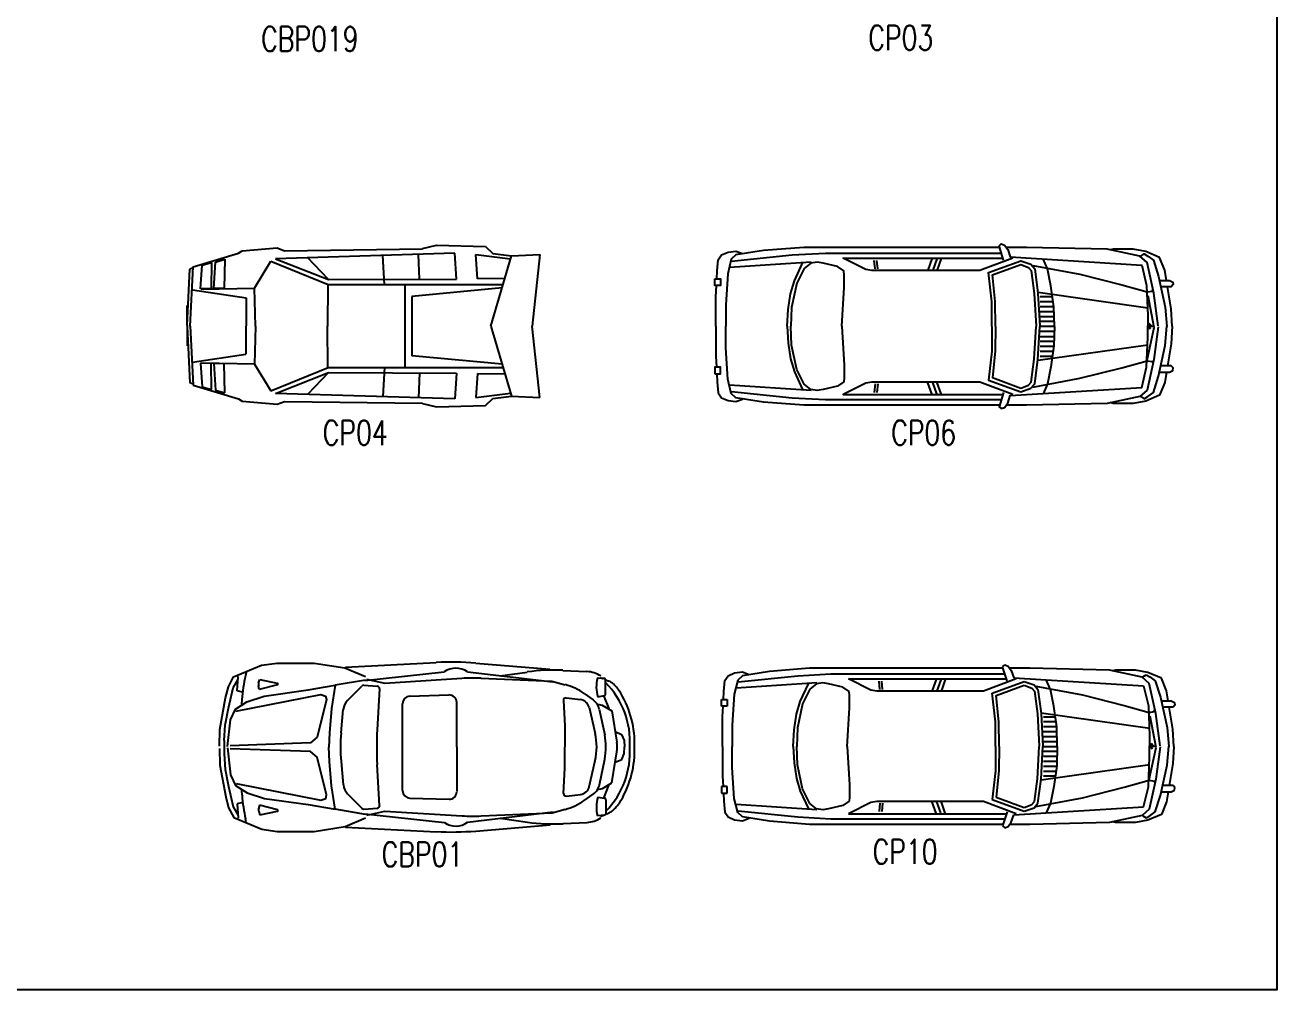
# Model space of a CAD drawing. Extents: x 2 to 154, y 3 to 64.
# Drawn here: x 30.13 to 49.2, y 2.8 to 17.5 of the extents above; entities that cross this region are included whole.
import ezdxf
from ezdxf.enums import TextEntityAlignment as Align

# ---------------------------------------------------------------- set-up
doc = ezdxf.new("R2010")
doc.units = 0
doc.header["$LTSCALE"] = 1000
doc.header["$MEASUREMENT"] = 0
doc.layers.get('0').update_dxf_attribs({"linetype": 'CONTINUOUS'})
doc.styles.add('L', font='ROMANS.SHX', dxfattribs={"height": 250})

# ---------------------------------------------------------------- blocks, each defined once
blk = doc.blocks.new('CP01')
at = {"color": 0, "linetype": 'ByBlock'}
for p, q in [((1.33, 0.814), (2.252, 0.862)), ((1.526, 0.68), (2.333, 0.768)), ((2.57, 0.767), (3.438, 0.664)), ((2.653, 0.856), (3.407, 0.795)), ((2.902, 0.725), (3.177, 0.765)), ((3.539, 0.782), (3.783, 0.77)), ((0.19, 0.605), (0.242, 0.693)), ((0.23, 0.574), (0.242, 0.719)), ((0.323, 0.759), (0.316, 0.728)), ((0.449, 0.654), (0.462, 0.688)), ((0.64, 0.636), (0.456, 0.587)), ((0.462, 0.688), (0.639, 0.651)), ((1.534, 0.684), (1.226, 0.632)), ((1.545, 0.693), (1.729, 0.651)), ((1.729, 0.651), (2.513, 0.701)), ((2.707, 0.703), (3.427, 0.672)), ((3.427, 0.672), (3.561, 0.636)), ((3.96, 0.699), (3.888, 0.703)), ((3.918, 0.71), (3.951, 0.696)), ((3.972, 0.537), (3.972, 0.686)), ((3.976, 0.686), (4.006, 0.673)), ((0.143, 0.398), (0.19, 0.605)), ((0.287, 0.562), (0.23, 0.574)), ((0.456, 0.587), (0.448, 0.626)), ((1.352, 0.476), (1.496, 0.623)), ((1.516, 0.63), (1.654, 0.62)), ((1.677, 0.593), (1.653, 0.179)), ((1.984, 0.519), (2.382, 0.532)), ((3.755, 0.547), (3.846, 0.483)), ((3.892, 0.513), (3.961, 0.525)), ((3.952, 0.525), (4.008, 0.386)), ((0.108, 0.226), (0.143, 0.398)), ((0.28, 0.487), (0.276, 0.438)), ((1.286, 0.146), (1.308, 0.383)), ((1.911, -0.439), (1.91, 0.443)), ((2.46, 0.456), (2.461, -0.45)), ((3.545, 0.475), (3.559, 0.219)), ((3.573, 0.502), (3.717, 0.485)), ((3.804, 0.408), (3.866, 0.142)), ((3.89, 0.437), (3.939, 0.427)), ((3.908, 0.389), (3.963, 0.128)), ((3.939, 0.427), (4.034, 0.37)), ((4.034, 0.37), (4.086, 0.054)), ((0.1, 0.068), (0.108, 0.226)), ((3.559, 0.219), (3.558, 0.005)), ((4.07, 0.16), (4.135, 0.132)), ((4.135, 0.132), (4.16, 0.07)), ((3.559, -0.211), (3.558, 0.002)), ((4.16, 0.07), (4.164, 0.005)), ((4.16, -0.061), (4.164, 0.004)), ((0.1, -0.067), (0.109, -0.225)), ((3.909, -0.381), (3.963, -0.12)), ((4.035, -0.361), (4.086, -0.045)), ((4.07, -0.152), (4.136, -0.124)), ((4.136, -0.124), (4.16, -0.061)), ((0.109, -0.225), (0.144, -0.397)), ((1.286, -0.143), (1.309, -0.38)), ((1.678, -0.589), (1.654, -0.175)), ((3.546, -0.468), (3.559, -0.211)), ((3.805, -0.4), (3.866, -0.134)), ((3.94, -0.419), (4.035, -0.361)), ((3.953, -0.516), (4.009, -0.377)), ((0.144, -0.397), (0.191, -0.604)), ((0.281, -0.486), (0.277, -0.436)), ((1.352, -0.473), (1.498, -0.619)), ((3.574, -0.495), (3.718, -0.478)), ((3.756, -0.539), (3.847, -0.475)), ((3.891, -0.428), (3.94, -0.419)), ((3.893, -0.505), (3.962, -0.517)), ((0.191, -0.604), (0.243, -0.692)), ((0.288, -0.56), (0.231, -0.573)), ((0.231, -0.573), (0.243, -0.718)), ((0.457, -0.586), (0.449, -0.624)), ((0.641, -0.634), (0.457, -0.586)), ((1.535, -0.681), (1.227, -0.629)), ((1.518, -0.627), (1.655, -0.616)), ((1.985, -0.515), (2.383, -0.527)), ((3.429, -0.665), (3.563, -0.629)), ((3.973, -0.529), (3.973, -0.678)), ((0.324, -0.757), (0.317, -0.727)), ((0.451, -0.652), (0.463, -0.687)), ((0.463, -0.687), (0.641, -0.649)), ((1.528, -0.676), (2.335, -0.763)), ((1.547, -0.689), (1.73, -0.647)), ((1.73, -0.647), (2.515, -0.695)), ((2.571, -0.761), (3.439, -0.656)), ((2.709, -0.697), (3.429, -0.665)), ((2.903, -0.719), (3.179, -0.759)), ((3.541, -0.775), (3.785, -0.762)), ((3.961, -0.69), (3.89, -0.695)), ((3.92, -0.702), (3.952, -0.688)), ((3.977, -0.678), (4.007, -0.665)), ((1.332, -0.811), (2.254, -0.857)), ((2.655, -0.85), (3.409, -0.788))]:
    blk.add_line(p, q, dxfattribs=at)
for points in [[(0.051, 0.011), (0.056, 0.182), (0.114, 0.504), (0.143, 0.614), (0.195, 0.715), (0.479, 0.834), (0.636, 0.856), (1.012, 0.856), (1.325, 0.808), (1.534, 0.719)], [(0.134, 0.007), (0.162, 0.279), (0.215, 0.389), (0.331, 0.463), (0.507, 0.521), (0.952, 0.585), (1.226, 0.632), (1.188, 0.395), (1.169, 0.147), (1.161, 0.001)], [(0.219, 0.369), (1.081, 0.538), (1.128, 0.52), (1.137, 0.485), (1.044, 0.102), (0.975, 0.045), (0.159, 0.016)], [(0.134, -0.005), (0.163, -0.278), (0.216, -0.388), (0.332, -0.462), (0.508, -0.52), (0.953, -0.582), (1.227, -0.629), (1.189, -0.392), (1.169, -0.144), (1.161, 0.001)], [(0.051, -0.01), (0.056, -0.182), (0.115, -0.503), (0.144, -0.613), (0.197, -0.714), (0.481, -0.832), (0.637, -0.854), (1.014, -0.853), (1.327, -0.804), (1.535, -0.716)], [(0.22, -0.368), (1.082, -0.536), (1.13, -0.518), (1.138, -0.482), (1.044, -0.099), (0.975, -0.043), (0.159, -0.015)]]:
    blk.add_lwpolyline(points, dxfattribs=at)
for centre, radius, start, end in [((2.409, -2.182), 3.048, 85.3952, 92.9452), ((2.451, 0.598), 0.206, 54.6492, 124.7769), ((3.443, -1.044), 1.829, 86.9998, 98.3676), ((3.769, 0.486), 0.284, 57.3299, 87.1824), ((1.8, 0.383), 1.524, 166.9166, 176.0811), ((0.497, 0.637), 0.0508, 159.9787, 192.5384), ((0.638, 0.644), 0.00762, 284.96, 78.1125), ((2.629, -1.125), 1.829, 87.5491, 93.6237), ((3.406, 0.047), 0.61, 55.07, 75.2551), ((4.242, 0.616), 0.364, 166.0961, 196.3535), ((3.959, 0.686), 0.0127, 0, 86.3304), ((3.372, 0.06), 0.847, 356.2451, 44.5195), ((3.947, 0.533), 0.152, 46.3836, 67.2014), ((3.752, 0.328), 0.436, 30.4577, 46.3836), ((1.514, 0.605), 0.0254, 85.7151, 135.3046), ((1.652, 0.595), 0.0254, 356.7256, 85.7151), ((1.986, 0.443), 0.0762, 91.8201, 179.9989), ((2.384, 0.456), 0.0762, 359.9245, 91.8201), ((3.959, 0.537), 0.0127, 279.6077, 360), ((3.255, 0.036), 1.012, 358.0694, 30.4577), ((1.46, 0.369), 0.152, 135.3046, 174.6214), ((3.57, 0.477), 0.0254, 83.376, 183.115), ((3.705, 0.384), 0.102, 13.1226, 83.376), ((3.759, 0.358), 0.152, 11.7694, 55.07), ((2.803, 0.003), 1.524, 174.6214, 185.4916), ((4.696, 0.005), 3.048, 176.7256, 183.3874), ((3.272, 0.003), 0.61, 346.9903, 13.1226), ((3.366, 0.004), 0.61, 348.3436, 11.7694), ((1.317, 0.002), 1.219, 176.8942, 183.2188), ((3.372, -0.053), 0.847, 315.5935, 3.8679), ((3.785, 0.004), 0.305, 350.7246, 9.3883), ((3.255, -0.029), 1.012, 329.6553, 2.0435), ((1.461, -0.366), 0.152, 185.4916, 224.8083), ((3.76, -0.35), 0.152, 305.0429, 348.3436), ((1.801, -0.379), 1.524, 184.0319, 193.1964), ((1.987, -0.439), 0.0762, 180.1141, 268.2929), ((2.385, -0.451), 0.0762, 268.2929, 0.1885), ((3.571, -0.469), 0.0254, 176.9979, 276.737), ((3.706, -0.377), 0.102, 276.737, 346.9903), ((4.243, -0.607), 0.364, 163.7595, 194.0169), ((0.498, -0.635), 0.0508, 167.5746, 200.1342), ((0.639, -0.642), 0.00762, 282.0005, 75.153), ((1.516, -0.602), 0.0254, 224.8083, 274.3979), ((1.653, -0.591), 0.0254, 274.3979, 3.3874), ((3.406, -0.04), 0.61, 284.8579, 305.0429), ((3.96, -0.529), 0.0127, 0.113, 80.5053), ((3.948, -0.525), 0.152, 292.9116, 313.7293), ((3.752, -0.32), 0.436, 313.7293, 329.6553), ((2.452, -0.593), 0.206, 235.336, 305.4638), ((2.627, 1.13), 1.829, 266.4893, 272.5638), ((3.441, 1.051), 1.829, 261.7454, 273.1132), ((3.77, -0.478), 0.284, 272.9306, 302.783), ((3.96, -0.678), 0.0127, 273.7825, 0.113), ((2.404, 2.188), 3.048, 267.1678, 274.7177)]:
    blk.add_arc(centre, radius, start, end, dxfattribs=at)
blk = doc.blocks.new('CP04')
at = {"color": 0, "linetype": 'ByBlock'}
for p, q in [((0.743, 0.893), (1.161, 0.929)), ((1.161, 0.929), (1.248, 0.894)), ((1.248, 0.894), (2.898, 0.916)), ((2.897, 0.922), (3.063, 0.962)), ((3.063, 0.962), (3.648, 0.944)), ((3.648, 0.944), (3.736, 0.859)), ((0.156, 0.703), (0.7, 0.863)), ((0.263, 0.72), (0.376, 0.754)), ((0.376, 0.754), (0.37, 0.443)), ((0.404, 0.442), (0.424, 0.759)), ((0.424, 0.759), (0.535, 0.793)), ((0.535, 0.793), (0.528, 0.445)), ((0.7, 0.863), (0.743, 0.893)), ((0.888, 0.448), (1.084, 0.769)), ((1.084, 0.769), (1.771, 0.491)), ((3.281, 0.865), (1.141, 0.799)), ((1.141, 0.799), (1.773, 0.55)), ((1.773, 0.55), (1.523, 0.813)), ((2.444, 0.491), (2.424, 0.836)), ((2.861, 0.555), (2.849, 0.85)), ((3.301, 0.555), (3.281, 0.865)), ((3.554, 0.56), (3.534, 0.848)), ((3.534, 0.848), (3.949, 0.797)), ((3.711, -0.006), (3.96, 0.834)), ((3.736, 0.859), (3.96, 0.834)), ((3.96, 0.834), (4.298, 0.847)), ((4.298, 0.847), (4.205, -0.006)), ((0.083, -0.001), (0.117, 0.673)), ((0.155, 0.688), (0.117, 0.673)), ((0.12, -0.006), (0.156, 0.703)), ((0.245, 0.439), (0.263, 0.72)), ((1.767, 0.491), (1.761, -0.006)), ((1.767, 0.491), (3.858, 0.491)), ((1.773, 0.55), (3.301, 0.555)), ((2.689, -0.503), (2.689, 0.492)), ((3.846, 0.449), (2.768, 0.349)), ((3.553, 0.561), (3.88, 0.565)), ((0.148, 0.427), (0.789, 0.331)), ((0.37, 0.443), (0.245, 0.439)), ((0.251, 0.435), (0.897, 0.448)), ((0.528, 0.445), (0.404, 0.442)), ((0.789, 0.331), (0.785, -0.343)), ((0.903, -0.006), (0.888, 0.448)), ((2.768, 0.349), (2.768, -0.36)), ((0.083, -0.001), (0.083, 0.24)), ((0.083, -0.001), (0.083, -0.241)), ((0.083, -0.01), (0.117, -0.684)), ((0.12, -0.006), (0.156, -0.714)), ((0.903, -0.006), (0.888, -0.46)), ((1.767, -0.502), (1.761, -0.006)), ((3.711, -0.006), (3.96, -0.845)), ((4.298, -0.858), (4.205, -0.006)), ((0.148, -0.439), (0.785, -0.343)), ((0.251, -0.447), (0.897, -0.459)), ((3.846, -0.46), (2.768, -0.36)), ((0.37, -0.454), (0.245, -0.45)), ((0.245, -0.45), (0.263, -0.731)), ((0.376, -0.765), (0.37, -0.454)), ((0.404, -0.453), (0.424, -0.771)), ((0.528, -0.457), (0.404, -0.453)), ((0.535, -0.805), (0.528, -0.457)), ((0.888, -0.46), (1.084, -0.78)), ((1.084, -0.78), (1.771, -0.502)), ((1.141, -0.81), (1.773, -0.562)), ((1.773, -0.562), (1.523, -0.824)), ((1.767, -0.502), (3.858, -0.502)), ((1.773, -0.562), (3.301, -0.567)), ((2.444, -0.503), (2.424, -0.847)), ((2.861, -0.566), (2.849, -0.862)), ((3.301, -0.567), (3.281, -0.876)), ((3.554, -0.571), (3.534, -0.859)), ((3.553, -0.572), (3.88, -0.577)), ((0.155, -0.699), (0.117, -0.684)), ((0.156, -0.714), (0.7, -0.875)), ((0.263, -0.731), (0.376, -0.765)), ((0.424, -0.771), (0.535, -0.805)), ((0.7, -0.875), (0.743, -0.904)), ((3.281, -0.876), (1.141, -0.81)), ((3.534, -0.859), (3.949, -0.808)), ((3.648, -0.955), (3.736, -0.87)), ((3.736, -0.87), (3.96, -0.845)), ((3.96, -0.845), (4.298, -0.858)), ((0.743, -0.904), (1.161, -0.94)), ((1.161, -0.94), (1.248, -0.906)), ((1.248, -0.906), (2.898, -0.927)), ((2.897, -0.933), (3.063, -0.973)), ((3.063, -0.973), (3.648, -0.955))]:
    blk.add_line(p, q, dxfattribs=at)
blk = doc.blocks.new('CP06')
at = {"color": 0, "linetype": 'ByBlock'}
for p, q in [((-1.44, 0.424), (-1.308, 0.424)), ((-1.44, 0.369), (-1.3, 0.369)), ((-1.44, 0.315), (-1.29, 0.315)), ((-1.44, 0.26), (-1.29, 0.26)), ((-1.44, 0.205), (-1.29, 0.205)), ((-1.44, 0.151), (-1.29, 0.151)), ((-1.44, 0.096), (-1.29, 0.096)), ((-1.44, 0.041), (-1.29, 0.041)), ((-1.44, -0.014), (-1.29, -0.014)), ((-1.44, -0.068), (-1.29, -0.068)), ((-1.44, -0.123), (-1.29, -0.123)), ((-1.44, -0.178), (-1.3, -0.178)), ((-1.44, -0.233), (-1.308, -0.233))]:
    blk.add_line(p, q, dxfattribs=at)
for points in [[(-1.886, 0.961), (-4.032, 0.961), (-4.475, 0.926), (-4.776, 0.878), (-4.827, 0.831), (-4.866, 0.673), (-4.888, 0.332), (-4.888, 0.096)], [(-1.841, 0.823), (-1.892, 0.978), (-1.869, 0.999), (-1.83, 0.985), (-1.797, 0.937), (-1.769, 0.856), (-0.328, 0.768), (-0.274, 0.545), (-0.262, 0.214), (-0.262, 0.092)], [(-0.147, 0.102), (-0.194, 0.461), (-0.267, 0.794), (-0.347, 0.864), (-0.708, 0.941), (-1.589, 0.961), (-1.814, 0.961)], [(-4.986, 0.616), (-4.982, 0.705), (-4.969, 0.826), (-4.935, 0.878), (-4.862, 0.91), (-4.776, 0.92), (-4.703, 0.894)], [(-4.823, 0.81), (-4.161, 0.878), (-3.795, 0.899), (-1.866, 0.899)], [(-1.741, 0.843), (-2.102, 0.708), (-3.285, 0.708), (-3.353, 0.719), (-3.599, 0.843), (-1.856, 0.843)], [(-2.627, 0.837), (-2.671, 0.713)], [(-2.575, 0.835), (-2.619, 0.712)], [(-2.527, 0.838), (-2.571, 0.714)], [(-1.285, 0.098), (-1.292, 0.311), (-1.324, 0.54), (-1.359, 0.725), (-1.408, 0.835)], [(-0.056, 0.6), (-0.074, 0.71), (-0.131, 0.852), (-0.283, 0.915), (-0.42, 0.941), (-0.64, 0.941), (-0.67, 0.933)], [(-0.336, 0.866), (-0.3, 0.89), (-0.26, 0.866), (-0.199, 0.82), (-0.142, 0.642), (-0.069, 0.306), (-0.051, 0.093)], [(-3.95, 0.799), (-4.845, 0.742)], [(-4.213, 0.096), (-4.204, 0.28), (-4.178, 0.453), (-4.135, 0.595), (-4.045, 0.789)], [(-3.615, 0.096), (-3.589, 0.521), (-3.589, 0.658), (-3.593, 0.705), (-3.662, 0.752), (-3.821, 0.789), (-3.886, 0.799), (-3.955, 0.789), (-4.028, 0.731), (-4.109, 0.568), (-4.165, 0.301), (-4.174, 0.096)], [(-3.251, 0.725), (-3.261, 0.819)], [(-3.222, 0.725), (-3.231, 0.819)], [(-1.969, 0.098), (-1.972, 0.366), (-2.008, 0.685), (-1.653, 0.815), (-1.543, 0.776), (-1.501, 0.725), (-1.466, 0.461), (-1.446, 0.098)], [(-1.929, 0.099), (-1.933, 0.369), (-1.965, 0.659), (-1.653, 0.773), (-1.567, 0.742), (-1.539, 0.708), (-1.505, 0.457), (-1.486, 0.096)], [(-1.523, 0.763), (-1.007, 0.666), (-0.545, 0.55), (-0.266, 0.473), (-0.212, 0.483), (-0.203, 0.499)], [(-0.13, 0.6), (-0.022, 0.6), (0.012, 0.58), (0.016, 0.553), (-0.003, 0.53), (-0.111, 0.53)], [(-4.995, 0.096), (-4.995, 0.421), (-4.99, 0.542)], [(-1.463, 0.469), (-0.26, 0.298)], [(-0.266, -0.274), (-0.191, 0.084), (-0.256, 0.429)], [(0.005, 0.096), (-0.005, 0.287), (-0.044, 0.53)], [(-4.995, 0.096), (-4.995, -0.23), (-4.99, -0.351)], [(-1.886, -0.769), (-4.032, -0.769), (-4.475, -0.734), (-4.776, -0.687), (-4.827, -0.639), (-4.866, -0.482), (-4.888, -0.14), (-4.888, 0.096)], [(-4.213, 0.096), (-4.204, -0.088), (-4.178, -0.261), (-4.135, -0.403), (-4.045, -0.597)], [(-3.615, 0.096), (-3.589, -0.33), (-3.589, -0.466), (-3.593, -0.513), (-3.662, -0.561), (-3.821, -0.597), (-3.886, -0.608), (-3.955, -0.597), (-4.028, -0.54), (-4.109, -0.377), (-4.165, -0.109), (-4.174, 0.096)], [(-1.969, 0.093), (-1.972, -0.175), (-2.008, -0.494), (-1.653, -0.624), (-1.543, -0.584), (-1.501, -0.533), (-1.466, -0.269), (-1.446, 0.093)], [(-1.929, 0.093), (-1.933, -0.177), (-1.965, -0.467), (-1.653, -0.582), (-1.567, -0.551), (-1.539, -0.517), (-1.505, -0.265), (-1.486, 0.095)], [(-1.841, -0.631), (-1.892, -0.786), (-1.869, -0.807), (-1.83, -0.793), (-1.797, -0.746), (-1.769, -0.664), (-0.328, -0.576), (-0.274, -0.353), (-0.262, -0.022), (-0.262, 0.1)], [(-0.147, 0.089), (-0.194, -0.269), (-0.267, -0.603), (-0.347, -0.672), (-0.708, -0.75), (-1.589, -0.769), (-1.814, -0.769)], [(-1.285, 0.093), (-1.292, -0.119), (-1.324, -0.348), (-1.359, -0.533), (-1.408, -0.643)], [(-0.336, -0.675), (-0.3, -0.698), (-0.26, -0.675), (-0.199, -0.629), (-0.142, -0.45), (-0.069, -0.114), (-0.051, 0.098)], [(-0.206, 0.095), (-0.256, 0.095)], [(-0.221, 0.102), (-0.246, 0.126), (-0.251, 0.102), (-0.246, 0.071), (-0.226, 0.084)], [(0.005, 0.096), (-0.005, -0.096), (-0.044, -0.339)], [(-1.463, -0.277), (-0.26, -0.106)], [(-1.523, -0.571), (-1.007, -0.474), (-0.545, -0.358), (-0.266, -0.281), (-0.212, -0.291), (-0.203, -0.307)], [(-0.056, -0.408), (-0.074, -0.519), (-0.131, -0.66), (-0.283, -0.723), (-0.42, -0.75), (-0.64, -0.75), (-0.67, -0.741)], [(-0.13, -0.408), (-0.022, -0.408), (0.012, -0.389), (0.016, -0.361), (-0.003, -0.339), (-0.111, -0.339)], [(-4.986, -0.424), (-4.982, -0.513), (-4.969, -0.634), (-4.935, -0.687), (-4.862, -0.718), (-4.776, -0.729), (-4.703, -0.702)], [(-1.741, -0.651), (-2.102, -0.516), (-3.285, -0.516), (-3.353, -0.528), (-3.599, -0.651), (-1.856, -0.651)], [(-3.251, -0.534), (-3.261, -0.628)], [(-3.222, -0.534), (-3.231, -0.628)], [(-2.627, -0.645), (-2.671, -0.522)], [(-2.575, -0.643), (-2.619, -0.52)], [(-2.527, -0.646), (-2.571, -0.522)], [(-3.95, -0.608), (-4.845, -0.55)], [(-4.823, -0.618), (-4.161, -0.687), (-3.795, -0.708), (-1.866, -0.708)]]:
    blk.add_lwpolyline(points, dxfattribs=at)
for points in [[(-5.008, 0.616), (-4.944, 0.616), (-4.944, 0.542), (-5.008, 0.542)], [(-5.008, -0.424), (-4.944, -0.424), (-4.944, -0.351), (-5.008, -0.351)]]:
    blk.add_lwpolyline(points, close=True, dxfattribs=at)
blk = doc.blocks.new('CP10')
at = {"color": 0, "linetype": 'ByBlock'}
for p, q in [((-13.999, 12.532), (-13.483, 12.755)), ((-13.483, 12.755), (-12.877, 12.829)), ((-10.755, 12.866), (-12.877, 12.532)), ((-12.877, 12.829), (-12.362, 12.644)), ((-7.632, 13.116), (-10.755, 12.866)), ((7.497, 13.116), (-7.632, 13.116)), ((7.457, 13.236), (7.617, 13.384)), ((7.814, 12.144), (7.457, 13.236)), ((7.617, 13.384), (7.889, 13.282)), ((7.889, 13.282), (8.124, 12.949)), ((9.587, 13.116), (8.007, 13.116)), ((8.124, 12.949), (8.321, 12.375)), ((15.802, 12.977), (9.587, 13.116)), ((18.349, 12.431), (15.802, 12.977)), ((16.279, 12.977), (16.072, 12.919)), ((17.833, 12.977), (16.279, 12.977)), ((18.796, 12.792), (17.833, 12.977)), ((19.872, 12.347), (18.796, 12.792)), ((-14.332, 11.311), (-14.241, 12.162)), ((-14.241, 12.162), (-13.999, 12.532)), ((-13.241, 12.199), (-13.514, 11.089)), ((-7.056, 11.977), (-13.362, 11.57)), ((-12.877, 12.532), (-13.241, 12.199)), ((-13.211, 12.051), (-8.542, 12.532)), ((-8.542, 12.532), (-5.965, 12.681)), ((-8.36, 10.533), (-7.723, 11.903)), ((-7.087, 11.903), (-7.602, 11.496)), ((-6.602, 11.977), (-7.087, 11.903)), ((-6.147, 11.903), (-6.602, 11.977)), ((-5.025, 11.644), (-6.147, 11.903)), ((-5.965, 12.681), (7.639, 12.681)), ((-4.578, 12.283), (7.708, 12.283)), ((-2.842, 11.413), (-4.578, 12.283)), ((-2.127, 11.453), (-2.195, 12.117)), ((-1.921, 11.453), (-1.988, 12.117)), ((2.27, 12.24), (1.959, 11.37)), ((2.637, 12.227), (2.327, 11.357)), ((2.978, 12.246), (2.668, 11.376)), ((8.519, 12.283), (5.972, 11.329)), ((6.639, 11.172), (9.14, 12.088)), ((6.94, 10.986), (9.141, 11.792)), ((8.321, 12.375), (18.477, 11.755)), ((9.14, 12.088), (9.913, 11.811)), ((9.141, 11.792), (9.746, 11.575)), ((9.913, 11.811), (10.209, 11.45)), ((11.209, 11.45), (10.868, 12.227)), ((18.909, 11.94), (18.349, 12.431)), ((18.424, 12.449), (18.674, 12.616)), ((18.477, 11.755), (18.864, 10.182)), ((18.674, 12.616), (18.962, 12.449)), ((19.425, 9.589), (18.909, 11.94)), ((18.962, 12.449), (19.387, 12.125)), ((19.387, 12.125), (19.789, 10.867)), ((20.274, 11.348), (19.872, 12.347)), ((-14.361, 10.681), (-14.332, 11.311)), ((-13.514, 11.089), (-13.665, 8.682)), ((-7.602, 11.496), (-8.178, 10.348)), ((-4.54, 11.311), (-5.025, 11.644)), ((-4.51, 10.978), (-4.54, 11.311)), ((-4.51, 10.015), (-4.51, 10.978)), ((-2.365, 11.329), (-2.842, 11.413)), ((5.972, 11.329), (-2.365, 11.329)), ((6.889, 8.923), (6.639, 11.172)), ((7.167, 8.94), (6.94, 10.986)), ((9.746, 11.575), (9.943, 11.334)), ((9.943, 11.334), (10.181, 9.563)), ((10.057, 11.718), (13.695, 11.033)), ((10.209, 11.45), (10.459, 9.589)), ((11.459, 10.145), (11.209, 11.45)), ((13.695, 11.033), (16.954, 10.219)), ((19.789, 10.867), (20.304, 8.497)), ((20.4, 10.57), (20.274, 11.348)), ((-14.514, 10.681), (-14.059, 10.681)), ((-14.514, 10.163), (-14.514, 10.681)), ((-14.059, 10.163), (-14.514, 10.163)), ((-14.423, 9.312), (-14.384, 10.163)), ((-14.059, 10.681), (-14.059, 10.163)), ((-8.663, 9.534), (-8.36, 10.533)), ((-8.178, 10.348), (-8.572, 8.46)), ((-4.692, 7.016), (-4.51, 10.015)), ((11.687, 8.534), (11.459, 10.145)), ((16.954, 10.219), (18.917, 9.673)), ((18.864, 10.182), (18.947, 7.849)), ((19.296, 9.747), (19.364, 9.858)), ((19.879, 10.57), (20.637, 10.57)), ((20.774, 10.08), (20.008, 10.08)), ((20.759, 8.368), (20.48, 10.08)), ((20.637, 10.57), (20.88, 10.432)), ((20.903, 10.237), (20.774, 10.08)), ((20.88, 10.432), (20.903, 10.237)), ((-14.423, 7.016), (-14.423, 9.312)), ((-8.845, 8.312), (-8.663, 9.534)), ((6.912, 7.035), (6.889, 8.923)), ((7.19, 7.038), (7.167, 8.94)), ((10.181, 9.563), (10.317, 7.02)), ((10.459, 9.589), (10.595, 7.035)), ((10.481, 9.645), (18.962, 8.442)), ((10.64, 9.331), (11.574, 9.331)), ((10.64, 8.946), (11.628, 8.946)), ((18.917, 9.673), (19.296, 9.747)), ((19.444, 6.931), (18.99, 9.363)), ((19.758, 7.063), (19.425, 9.589)), ((-13.665, 8.682), (-13.665, 7.016)), ((-8.906, 7.016), (-8.845, 8.312)), ((-8.572, 8.46), (-8.633, 7.016)), ((10.64, 8.56), (11.696, 8.56)), ((10.64, 8.174), (11.696, 8.174)), ((11.732, 7.035), (11.687, 8.534)), ((18.947, 7.849), (18.947, 6.989)), ((20.304, 8.497), (20.433, 6.998)), ((20.827, 7.016), (20.759, 8.368)), ((-14.423, 7.016), (-14.423, 4.721)), ((-13.665, 5.351), (-13.665, 7.016)), ((-8.906, 7.016), (-8.845, 5.721)), ((-8.572, 5.573), (-8.633, 7.016)), ((-4.692, 7.016), (-4.51, 4.018)), ((6.912, 6.998), (6.889, 5.11)), ((7.19, 6.995), (7.167, 5.093)), ((10.181, 4.47), (10.317, 7.013)), ((10.459, 4.444), (10.595, 6.998)), ((10.64, 7.788), (11.696, 7.788)), ((10.64, 7.402), (11.696, 7.402)), ((10.64, 7.016), (11.696, 7.016)), ((11.732, 6.998), (11.687, 5.499)), ((18.918, 4.413), (19.444, 6.931)), ((18.947, 6.184), (18.947, 7.044)), ((19.34, 7.014), (18.99, 7.014)), ((19.057, 7.228), (19.026, 7.058)), ((19.026, 7.058), (19.057, 6.844)), ((19.232, 7.058), (19.057, 7.228)), ((19.057, 6.844), (19.201, 6.931)), ((19.758, 6.97), (19.425, 4.444)), ((20.304, 5.536), (20.433, 7.035)), ((20.827, 7.016), (20.759, 5.665)), ((10.64, 6.631), (11.696, 6.631)), ((10.64, 6.245), (11.696, 6.245)), ((18.864, 3.851), (18.947, 6.184)), ((-13.514, 2.944), (-13.665, 5.351)), ((-8.845, 5.721), (-8.663, 4.499)), ((-8.178, 3.685), (-8.572, 5.573)), ((6.889, 5.11), (6.639, 2.861)), ((7.167, 5.093), (6.94, 3.047)), ((10.481, 4.388), (18.962, 5.591)), ((10.64, 5.859), (11.696, 5.859)), ((10.64, 5.473), (11.696, 5.473)), ((10.64, 5.087), (11.628, 5.087)), ((11.687, 5.499), (11.459, 3.888)), ((19.789, 3.166), (20.304, 5.536)), ((20.759, 5.665), (20.48, 3.953)), ((-14.423, 4.721), (-14.384, 3.87)), ((-8.663, 4.499), (-8.36, 3.5)), ((-4.51, 4.018), (-4.51, 3.055)), ((9.943, 2.699), (10.181, 4.47)), ((10.209, 2.583), (10.459, 4.444)), ((10.64, 4.702), (11.574, 4.702)), ((16.954, 3.814), (18.917, 4.36)), ((19.425, 4.444), (18.909, 2.093)), ((18.917, 4.36), (19.296, 4.286)), ((19.296, 4.286), (19.364, 4.175)), ((20.774, 3.953), (20.008, 3.953)), ((20.903, 3.796), (20.774, 3.953)), ((-14.059, 3.87), (-14.514, 3.87)), ((-14.514, 3.87), (-14.514, 3.351)), ((-14.514, 3.351), (-14.059, 3.351)), ((-14.361, 3.351), (-14.332, 2.722)), ((-14.059, 3.351), (-14.059, 3.87)), ((-13.241, 1.834), (-13.514, 2.944)), ((-8.36, 3.5), (-7.723, 2.13)), ((-7.602, 2.537), (-8.178, 3.685)), ((-4.51, 3.055), (-4.54, 2.722)), ((6.94, 3.047), (9.141, 2.241)), ((10.057, 2.315), (13.695, 3)), ((11.459, 3.888), (11.209, 2.583)), ((13.695, 3), (16.954, 3.814)), ((18.477, 2.278), (18.864, 3.851)), ((19.387, 1.908), (19.789, 3.166)), ((19.879, 3.463), (20.637, 3.463)), ((20.4, 3.463), (20.274, 2.685)), ((20.637, 3.463), (20.88, 3.601)), ((20.88, 3.601), (20.903, 3.796)), ((-14.332, 2.722), (-14.241, 1.871)), ((-7.056, 2.056), (-13.362, 2.463)), ((-13.211, 1.982), (-8.542, 1.5)), ((-7.087, 2.13), (-7.602, 2.537)), ((-6.602, 2.056), (-7.087, 2.13)), ((-6.147, 2.13), (-6.602, 2.056)), ((-5.025, 2.389), (-6.147, 2.13)), ((-4.54, 2.722), (-5.025, 2.389)), ((-2.842, 2.62), (-4.578, 1.75)), ((-2.365, 2.704), (-2.842, 2.62)), ((5.972, 2.704), (-2.365, 2.704)), ((-2.127, 2.58), (-2.195, 1.916)), ((-1.921, 2.58), (-1.988, 1.916)), ((2.27, 1.793), (1.959, 2.663)), ((2.637, 1.806), (2.327, 2.676)), ((2.978, 1.787), (2.668, 2.657)), ((8.519, 1.75), (5.972, 2.704)), ((6.639, 2.861), (9.14, 1.945)), ((8.321, 1.658), (18.477, 2.278)), ((9.14, 1.945), (9.913, 2.222)), ((9.141, 2.241), (9.746, 2.458)), ((9.746, 2.458), (9.943, 2.699)), ((9.913, 2.222), (10.209, 2.583)), ((11.209, 2.583), (10.868, 1.806)), ((18.909, 2.093), (18.349, 1.602)), ((20.274, 2.685), (19.872, 1.686)), ((-14.241, 1.871), (-13.999, 1.5)), ((-13.999, 1.5), (-13.483, 1.278)), ((-13.483, 1.278), (-12.877, 1.204)), ((-12.877, 1.5), (-13.241, 1.834)), ((-10.755, 1.167), (-12.877, 1.5)), ((-12.877, 1.204), (-12.362, 1.389)), ((-7.632, 0.917), (-10.755, 1.167)), ((-8.542, 1.5), (-5.965, 1.352)), ((-5.965, 1.352), (7.639, 1.352)), ((-4.578, 1.75), (7.708, 1.75)), ((7.814, 1.889), (7.457, 0.797)), ((7.889, 0.751), (8.124, 1.084)), ((8.124, 1.084), (8.321, 1.658)), ((15.802, 1.056), (9.587, 0.917)), ((18.349, 1.602), (15.802, 1.056)), ((16.279, 1.056), (16.072, 1.114)), ((17.833, 1.056), (16.279, 1.056)), ((18.796, 1.241), (17.833, 1.056)), ((18.424, 1.584), (18.674, 1.417)), ((18.674, 1.417), (18.962, 1.584)), ((19.872, 1.686), (18.796, 1.241)), ((18.962, 1.584), (19.387, 1.908)), ((7.497, 0.917), (-7.632, 0.917)), ((7.457, 0.797), (7.617, 0.649)), ((7.617, 0.649), (7.889, 0.751)), ((9.587, 0.917), (8.007, 0.917))]:
    blk.add_line(p, q, dxfattribs=at)

msp = doc.modelspace()

# ---------------------------------------------------------------- linework, layer by layer
at = {"color": 1, "linetype": 'ByBlock', "lineweight": -2}
msp.add_lwpolyline([(1.901, 64.4), (49.201, 64.4), (49.201, 2.8), (1.901, 2.8)], close=True, dxfattribs=at)

# ---------------------------------------------------------------- block references
at = {"color": 0, "linetype": 'ByBlock', "lineweight": -2}
for name, p, xscale, yscale, zscale in [('CP04', (32.494, 12.922), 1.275, 1.275, 1.275), ('CP06', (47.596, 12.777), 1.389375, 1.389375, 1.389375), ('CP01', (33.017, 6.496), 1.5, 1.5, 1.5), ('CP10', (43.569, 5.144), 0.19490625, 0.19490625, 0.19490625)]:
    msp.add_blockref(name, p, dxfattribs=dict(at, xscale=xscale, yscale=yscale, zscale=zscale))

# ---------------------------------------------------------------- texts
at = {"color": 0, "linetype": 'ByBlock', "lineweight": -2, "style": 'L', "width": 0.75}
for s, p in [('CBP019', (34.471, 17.289)), ('CP03', (43.472, 17.306)), ('CP04', (35.162, 11.289)), ('CP06', (43.82, 11.289)), ('CBP01', (36.186, 4.866)), ('CP10', (43.538, 4.907))]:
    msp.add_text(s, height=0.375, dxfattribs=at).set_placement(p, align=Align.MIDDLE)

doc.saveas('drawing.dxf')
